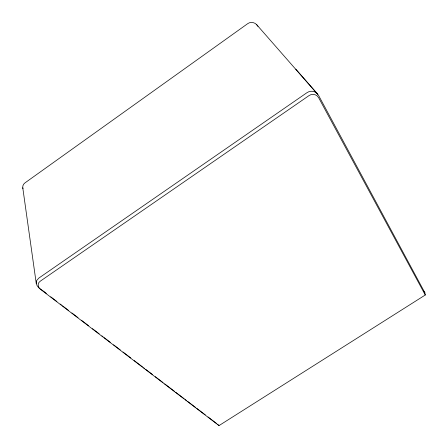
<?xml version="1.0" encoding="UTF-8"?>
<svg xmlns="http://www.w3.org/2000/svg" width="448" height="448" viewBox="0 0 448 448"><rect width="100%" height="100%" fill="white"/><g stroke="black" fill="none" stroke-linecap="round" stroke-linejoin="round"><path stroke-width="0.67" d="M425.27 295.002L318.696 97.793C316.949 94.265 312.038 93.318 308.952 95.648L40.342 281.137C37.223 282.94 37.626 287.56 40.533 289.358L219.01 425.6L425.27 295.002L424.883 292.757L318.539 95.34L256.564 24.545C254.318 22.187 250.382 21.661 247.727 23.643L24.931 182.918L23.598 184.257L22.859 185.92L22.77 187.768L36.238 283.371C37.195 288.428 43.142 290.158 46.34 293.44M50.786 296.839L56.902 301.51M60.234 304.052L61.348 304.903M62.457 305.754L68.566 310.419M71.904 312.967L78.014 317.638M81.351 320.186L88.575 325.702M92.462 328.675L99.131 333.766M101.909 335.888L103.023 336.739M104.132 337.59L110.247 342.255M113.579 344.803L120.249 349.899M123.026 352.022L130.805 357.963M134.137 360.511L142.475 366.878M143.584 367.724L144.698 368.575M145.807 369.426L152.477 374.517M155.254 376.639L163.033 382.581M164.702 383.858L174.703 391.496M175.812 392.347L184.15 398.714M185.259 399.56L186.374 400.411M187.482 401.262L195.821 407.63M196.93 408.475L205.262 414.842M208.046 416.965L216.378 423.332M317.066 93.38C314.401 90.681 309.882 90.563 306.869 92.753L38.87 278.062L36.73 280.454L36.238 283.371M217.487 424.183L219.01 425.6M295.781 69.138L317.873 94.298M256.564 24.545L257.947 26.365M423.612 291.105L424.883 292.757M22.77 187.768L22.971 188.714"/></g></svg>
